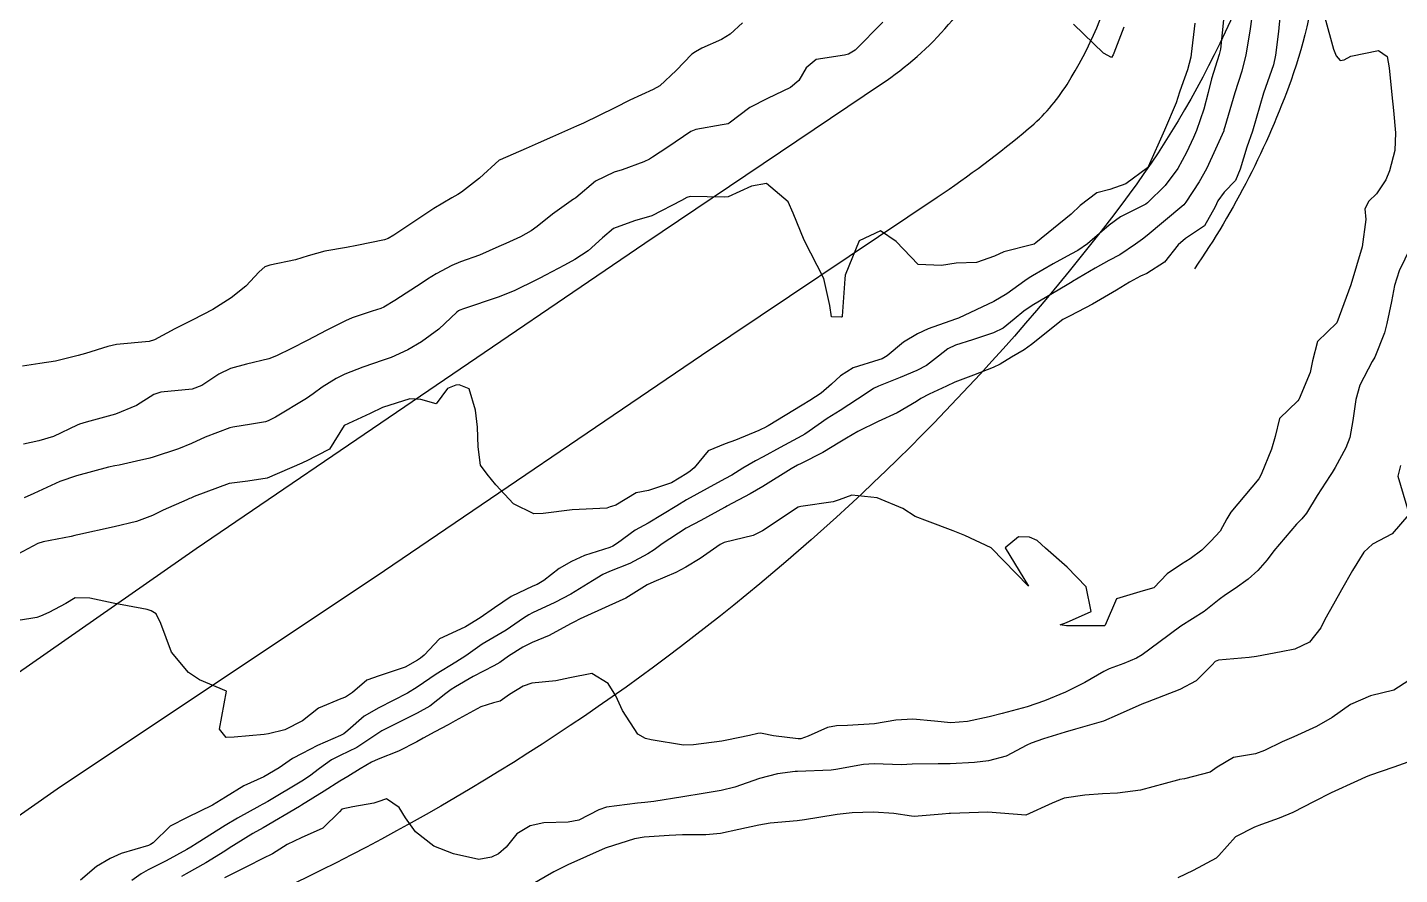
# Model space of a CAD drawing. Header units: metres. Extents: x 298520 to 308411, y 7433745 to 7450750.
# Drawn here: x 305485.1 to 305557.1, y 7436093.1 to 7436137.6 of the extents above; entities that cross this region are included whole.
import ezdxf

# ---------------------------------------------------------------- set-up
doc = ezdxf.new("R2010")
doc.units = ezdxf.units.M
doc.header["$LTSCALE"] = 10
for name, color, linetype in [('Area Verde e Lazer', 94, 'Continuous'), ('Curvas de Nivel 1m', 11, 'Continuous'), ('Curvas de Nivel 5m', 15, 'Continuous'), ('Vias Primárias', 230, 'Continuous')]:
    doc.layers.add(name, color=color, linetype=linetype)

msp = doc.modelspace()

# ---------------------------------------------------------------- linework, layer by layer
at = {"layer": 'Area Verde e Lazer', "elevation": 702.911}
msp.add_lwpolyline([(305681.312, 7436021.574), (305646.354, 7436069.707), (305638.734, 7436079.916), (305629.627, 7436098.108), (305626.73, 7436106.667), (305623.857, 7436116.23), (305602.206, 7436150.709), (305597.029, 7436153.887, -0.108806), (305579.087, 7436171.197, 0.012766), (305553.578, 7436207.531, -0.058601), (305533.573, 7436242.423, 0.048209), (305525.009, 7436258.103, 0.285836), (305510.329, 7436264.62, 0.182715), (305493.202, 7436255.252, 0.370056), (305493.202, 7436248.329, -0.051189), (305508.905, 7436225.696, 0.044989), (305545.819, 7436171.063, -0.231553), (305551.364, 7436147.273, -0.105431), (305542.516, 7436128.289, -0.119716), (305498.915, 7436092.575, 0.030126), (305447.791, 7436064.099, 0.058782), (305430.122, 7436049.638), (305432.69, 7436045.741), (305454.562, 7436013.793)], format="xyb", dxfattribs=at)
at = {"layer": 'Curvas de Nivel 1m', "flags": 128}
for points, elevation in [([(305547.878, 7436138.141), (305547.692, 7436136.426), (305547.632, 7436136.143), (305547.232, 7436134.869), (305547.046, 7436134.149), (305546.815, 7436133.27), (305546.435, 7436132.155), (305546.283, 7436131.792), (305545.911, 7436130.993), (305545.457, 7436130.167), (305544.789, 7436129.277), (305543.875, 7436128.36), (305543.774, 7436128.292), (305543.563, 7436128.193), (305542.448, 7436127.623), (305541.863, 7436127.198), (305540.714, 7436126.221), (305540.207, 7436125.867), (305539.844, 7436125.667), (305538.916, 7436125.165), (305537.827, 7436124.54), (305537.656, 7436124.432), (305537.425, 7436124.264), (305536.494, 7436123.596), (305535.812, 7436123.186), (305533.944, 7436122.308), (305533.802, 7436122.262), (305532.366, 7436121.755), (305531.794, 7436121.485), (305531.075, 7436121.052), (305530.212, 7436120.346), (305529.946, 7436120.182), (305529.78, 7436120.131), (305528.436, 7436119.707), (305527.767, 7436119.288), (305527.288, 7436118.857), (305526.751, 7436118.39), (305526.152, 7436117.993), (305525.746, 7436117.746), (305523.975, 7436116.666), (305523.734, 7436116.553), (305523.651, 7436116.514), (305523.485, 7436116.432), (305522.261, 7436115.909), (305521.722, 7436115.723), (305520.825, 7436115.351), (305520.085, 7436114.466), (305519.879, 7436114.29), (305519.7, 7436114.176), (305518.892, 7436113.679), (305517.691, 7436113.285), (305517.045, 7436113.151), (305515.97, 7436112.517), (305515.758, 7436112.444), (305515.682, 7436112.415), (305515.513, 7436112.354), (305513.68, 7436112.268), (305512.169, 7436112.074), (305511.678, 7436112.058), (305510.604, 7436112.581), (305509.693, 7436113.582), (305509.228, 7436114.127), (305508.884, 7436114.602), (305508.75, 7436115.572), (305508.724, 7436116.605), (305508.619, 7436117.484), (305508.28, 7436118.612), (305507.756, 7436118.823), (305507.578, 7436118.8), (305507.155, 7436118.626), (305506.552, 7436117.825), (305505.747, 7436118.044), (305505.178, 7436118.08), (305503.742, 7436117.625), (305503.092, 7436117.324), (305501.733, 7436116.69), (305500.965, 7436115.447), (305499.704, 7436114.795), (305499.642, 7436114.773), (305499.504, 7436114.713), (305497.695, 7436113.916), (305496.684, 7436113.759), (305495.692, 7436113.644), (305493.856, 7436112.959), (305493.684, 7436112.873), (305493.623, 7436112.851), (305493.469, 7436112.792), (305492.235, 7436112.247), (305491.675, 7436111.974), (305490.833, 7436111.656), (305489.668, 7436111.371), (305487.763, 7436110.958), (305487.664, 7436110.931), (305487.608, 7436110.916), (305487.405, 7436110.863), (305485.949, 7436110.587), (305485.657, 7436110.493), (305484.606, 7436109.938)], 741), ([(305522.626, 7436137.804), (305521.981, 7436137.214), (305521.513, 7436136.919), (305520.489, 7436136.465), (305520.15, 7436136.288), (305519.968, 7436136.154), (305519.137, 7436135.3), (305518.285, 7436134.495), (305517.941, 7436134.308), (305516.707, 7436133.74), (305515.931, 7436133.339), (305514.277, 7436132.545), (305513.921, 7436132.387), (305512.649, 7436131.83), (305511.912, 7436131.498), (305511.279, 7436131.206), (305509.903, 7436130.619), (305509.856, 7436130.591), (305508.832, 7436129.662), (305507.877, 7436128.919), (305507.695, 7436128.802), (305507.382, 7436128.625), (305506.435, 7436128.066), (305505.863, 7436127.688), (305504.34, 7436126.663), (305504.03, 7436126.488), (305503.849, 7436126.43), (305502.399, 7436126.13), (305501.843, 7436126.017), (305500.714, 7436125.827), (305499.836, 7436125.591), (305499.179, 7436125.373), (305497.828, 7436125.087), (305497.569, 7436125), (305497.273, 7436124.746), (305496.578, 7436123.99), (305495.809, 7436123.378), (305494.832, 7436122.775), (305493.797, 7436122.232), (305492.843, 7436121.749), (305491.787, 7436121.177), (305491.506, 7436121.093), (305489.784, 7436120.936), (305489.326, 7436120.837), (305488.164, 7436120.467), (305487.775, 7436120.364), (305486.584, 7436120.058), (305485.769, 7436119.936), (305484.856, 7436119.799)], 744), ([(305529.988, 7436137.842), (305528.535, 7436136.372), (305528.189, 7436136.157), (305527.969, 7436136.111), (305526.485, 7436135.875), (305525.958, 7436135.438), (305525.571, 7436134.783), (305525.143, 7436134.412), (305523.937, 7436133.838), (305523.005, 7436133.366), (305521.924, 7436132.539), (305521.867, 7436132.507), (305521.564, 7436132.454), (305520.179, 7436132.209), (305519.919, 7436132.106), (305518.708, 7436131.285), (305517.905, 7436130.751), (305517.75, 7436130.656), (305517.453, 7436130.505), (305516.316, 7436130.096), (305515.895, 7436129.97), (305514.918, 7436129.504), (305513.874, 7436128.633), (305513.828, 7436128.596), (305513.761, 7436128.551), (305512.663, 7436127.764), (305511.858, 7436127.115), (305511.543, 7436126.886), (305510.971, 7436126.579), (305510.207, 7436126.227), (305509.845, 7436126.064), (305508.82, 7436125.623), (305507.833, 7436125.262), (305507.384, 7436125.07), (305506.556, 7436124.633), (305506.1, 7436124.357), (305505.818, 7436124.169), (305504.385, 7436123.237), (305503.805, 7436122.899), (305503.649, 7436122.827), (305503.199, 7436122.676), (305502.155, 7436122.331), (305501.798, 7436122.183), (305500.812, 7436121.68), (305499.787, 7436121.135), (305498.973, 7436120.722), (305498.171, 7436120.34), (305497.775, 7436120.188), (305496.613, 7436119.909), (305495.767, 7436119.681), (305495.157, 7436119.374), (305494.259, 7436118.782), (305493.751, 7436118.593), (305492.117, 7436118.439), (305491.748, 7436118.308), (305490.831, 7436117.73), (305489.737, 7436117.278), (305488.195, 7436116.853), (305487.84, 7436116.75), (305487.731, 7436116.702), (305486.477, 7436116.117), (305485.718, 7436115.874), (305484.904, 7436115.699)], 743), ([(305546.354, 7436137.791), (305546.161, 7436136.158), (305546.134, 7436135.995), (305545.961, 7436135.343), (305545.643, 7436134.47), (305545.552, 7436134.166), (305545.372, 7436133.604), (305544.762, 7436132.177), (305543.903, 7436130.246), (305543.884, 7436130.209), (305543.871, 7436130.19), (305542.736, 7436129.356), (305541.886, 7436129.065), (305541.207, 7436128.893), (305540.333, 7436128.225), (305539.868, 7436127.773), (305538.009, 7436126.258), (305537.914, 7436126.197), (305537.852, 7436126.176), (305536.329, 7436125.792), (305535.842, 7436125.562), (305534.894, 7436125.237), (305533.836, 7436125.199), (305533.069, 7436125.083), (305531.835, 7436125.129), (305530.676, 7436126.342), (305529.858, 7436126.896), (305528.745, 7436126.367), (305528.01, 7436124.561), (305527.985, 7436124.378), (305527.848, 7436122.424), (305527.843, 7436122.379), (305527.803, 7436122.362), (305527.286, 7436122.385), (305527.211, 7436122.983), (305526.888, 7436124.389), (305525.853, 7436126.4), (305525.276, 7436127.818), (305525.012, 7436128.413), (305523.887, 7436129.383), (305523.088, 7436129.235), (305521.876, 7436128.677), (305521.668, 7436128.66), (305519.876, 7436128.694), (305519.702, 7436128.646), (305519.43, 7436128.477), (305517.865, 7436127.682), (305516.954, 7436127.418), (305515.858, 7436127.02), (305515.272, 7436126.529), (305514.535, 7436125.847), (305513.836, 7436125.394), (305513.287, 7436125.1), (305512.295, 7436124.565), (305511.985, 7436124.404), (305511.82, 7436124.32), (305510.649, 7436123.747), (305509.811, 7436123.41), (305507.988, 7436122.801), (305507.804, 7436122.737), (305507.728, 7436122.697), (305507.643, 7436122.622), (305506.69, 7436121.735), (305505.787, 7436121.066), (305505.061, 7436120.651), (305504.189, 7436120.252), (305503.774, 7436120.105), (305502.704, 7436119.745), (305501.763, 7436119.371), (305501.306, 7436119.149), (305500.578, 7436118.702), (305500.103, 7436118.353), (305499.747, 7436118.094), (305498.129, 7436117.126), (305497.735, 7436116.923), (305497.599, 7436116.876), (305496.867, 7436116.749), (305495.893, 7436116.596), (305495.73, 7436116.556), (305494.431, 7436116.071), (305493.717, 7436115.736), (305493.041, 7436115.469), (305491.706, 7436115.032), (305491.535, 7436114.982), (305490.836, 7436114.819), (305489.924, 7436114.604), (305489.7, 7436114.564), (305489.36, 7436114.496), (305487.695, 7436114.052), (305486.813, 7436113.747), (305485.686, 7436113.219), (305485.455, 7436113.113), (305484.942, 7436112.887)], 742), ([(305550.809, 7436138.102), (305550.744, 7436137.343), (305550.584, 7436136.104), (305550.476, 7436135.594), (305549.943, 7436134.11), (305549.376, 7436132.118), (305549.079, 7436131.287), (305548.731, 7436130.128), (305548.487, 7436129.538), (305547.885, 7436128.914), (305547.553, 7436128.468), (305547.413, 7436128.145), (305546.857, 7436127.156), (305545.856, 7436126.496), (305545.469, 7436126.166), (305544.765, 7436125.25), (305543.83, 7436124.661), (305543.504, 7436124.517), (305542.918, 7436124.199), (305542.247, 7436123.778), (305541.816, 7436123.53), (305540.984, 7436123.046), (305539.805, 7436122.444), (305539.431, 7436122.236), (305537.79, 7436120.939), (305537.391, 7436120.659), (305536.73, 7436120.271), (305536.143, 7436119.911), (305535.775, 7436119.723), (305534.739, 7436119.324), (305533.763, 7436118.95), (305533.325, 7436118.748), (305532.416, 7436118.323), (305531.979, 7436118.099), (305531.749, 7436117.948), (305530.737, 7436117.346), (305529.738, 7436116.895), (305528.679, 7436116.366), (305528.085, 7436116.018), (305527.724, 7436115.811), (305526.837, 7436115.268), (305525.707, 7436114.701), (305525.504, 7436114.605), (305525.181, 7436114.408), (305523.693, 7436113.479), (305523.031, 7436113.095), (305521.799, 7436112.449), (305521.724, 7436112.408), (305521.682, 7436112.382), (305520.439, 7436111.699), (305519.671, 7436111.303), (305518.413, 7436110.489), (305517.987, 7436110.166), (305517.655, 7436109.957), (305516.705, 7436109.452), (305515.64, 7436109.024), (305515.292, 7436108.872), (305514.749, 7436108.533), (305513.626, 7436107.837), (305512.776, 7436107.404), (305511.616, 7436106.869), (305511.422, 7436106.764), (305511.143, 7436106.575), (305510.231, 7436105.956), (305509.598, 7436105.59), (305508.976, 7436105.216), (305508.105, 7436104.612), (305507.579, 7436104.271), (305506.562, 7436103.641), (305505.566, 7436102.971), (305505.055, 7436102.648), (305503.555, 7436101.885), (305502.78, 7436101.448), (305501.927, 7436100.686), (305501.714, 7436100.515), (305501.539, 7436100.429), (305500.329, 7436099.904), (305499.525, 7436099.491), (305499.02, 7436099.218), (305498.318, 7436098.728), (305497.508, 7436098.262), (305496.47, 7436097.784), (305495.497, 7436097.195), (305494.82, 7436096.77), (305493.486, 7436096.133), (305492.609, 7436095.672), (305491.703, 7436094.808), (305491.572, 7436094.709), (305491.471, 7436094.67), (305490.037, 7436094.251), (305489.46, 7436093.988), (305488.74, 7436093.555), (305487.898, 7436092.853)], 739), ([(305553.165, 7436138.078), (305553.622, 7436136.428), (305553.761, 7436136.072), (305553.969, 7436135.821), (305554.18, 7436135.856), (305554.54, 7436136.061), (305555.976, 7436136.346), (305556.429, 7436136.035), (305556.549, 7436135.449), (305556.675, 7436134.033), (305556.77, 7436133.196), (305556.88, 7436132.03), (305556.843, 7436131.102), (305556.562, 7436130.033), (305556.361, 7436129.57), (305555.885, 7436128.826), (305555.478, 7436128.447), (305555.267, 7436128.049), (305555.315, 7436127.496), (305555.118, 7436126.051), (305554.828, 7436125.065), (305554.532, 7436124.059), (305553.803, 7436122.07), (305552.787, 7436121.086), (305552.513, 7436120.083), (305552.395, 7436119.462), (305551.821, 7436118.089), (305551.799, 7436118.043), (305551.752, 7436117.985), (305550.79, 7436117.052), (305550.555, 7436116.102), (305550.377, 7436115.449), (305549.82, 7436114.109), (305549.701, 7436113.882), (305548.238, 7436112.134), (305548.027, 7436111.789), (305547.673, 7436111.146), (305547.185, 7436110.628), (305546.723, 7436110.149), (305546.11, 7436109.702), (305545.652, 7436109.413), (305544.902, 7436108.913), (305544.195, 7436108.182), (305543.631, 7436108.014), (305542.241, 7436107.589), (305541.641, 7436106.21), (305541.628, 7436106.195), (305541.613, 7436106.188), (305539.663, 7436106.179), (305539.612, 7436106.18), (305539.28, 7436106.235), (305539.614, 7436106.358), (305540.91, 7436106.927), (305540.649, 7436108.22), (305539.648, 7436109.25), (305538.521, 7436110.247), (305538.074, 7436110.661), (305537.669, 7436110.83), (305537.093, 7436110.841), (305536.397, 7436110.273), (305537.633, 7436108.26), (305535.663, 7436110.28), (305534.289, 7436110.92), (305533.671, 7436111.164), (305532.329, 7436111.671), (305531.679, 7436111.918), (305531.025, 7436112.337), (305529.688, 7436112.888), (305528.349, 7436113.03), (305527.687, 7436112.796), (305527.378, 7436112.691), (305525.683, 7436112.444), (305525.548, 7436112.402), (305523.67, 7436111.161), (305523.179, 7436110.924), (305521.664, 7436110.546), (305521.591, 7436110.524), (305521.448, 7436110.452), (305520.41, 7436109.704), (305519.645, 7436109.262), (305519.133, 7436108.985), (305517.97, 7436108.495), (305517.631, 7436108.338), (305516.501, 7436107.634), (305515.62, 7436107.229), (305514.104, 7436106.543), (305513.777, 7436106.381), (305513.609, 7436106.284), (305512.484, 7436105.677), (305511.594, 7436105.305), (305511.102, 7436105.064), (305510.352, 7436104.582), (305509.899, 7436104.267), (305509.578, 7436104.086), (305508.496, 7436103.53), (305507.567, 7436102.984), (305507.344, 7436102.844), (305507.066, 7436102.625), (305506.219, 7436101.97), (305505.553, 7436101.601), (305503.704, 7436100.668), (305503.6, 7436100.611), (305503.541, 7436100.572), (305502.402, 7436099.809), (305501.523, 7436099.376), (305501.062, 7436099.152), (305500.428, 7436098.701), (305499.913, 7436098.302), (305499.506, 7436098.032), (305497.731, 7436096.972), (305497.494, 7436096.841), (305497.428, 7436096.806), (305497.314, 7436096.742), (305496.138, 7436096.102), (305495.483, 7436095.719), (305494.017, 7436094.782), (305493.685, 7436094.572), (305493.468, 7436094.446), (305492.393, 7436093.867), (305491.451, 7436093.379), (305491.08, 7436093.182), (305490.592, 7436092.819)], 738), ([(305542.618, 7436137.572), (305542.092, 7436136.209), (305542.063, 7436136.117), (305541.97, 7436135.991), (305541.561, 7436136.214), (305539.988, 7436137.733)], 743), ([(305557.668, 7436126.022), (305557.06, 7436124.802), (305556.827, 7436124.03), (305556.664, 7436123.182), (305556.416, 7436122.034), (305556.29, 7436121.543), (305555.785, 7436120.269), (305555.656, 7436120.042), (305555.009, 7436118.806), (305554.789, 7436118.054), (305554.631, 7436116.946), (305554.487, 7436116.059), (305554.274, 7436115.512), (305553.709, 7436114.48), (305553.552, 7436114.225), (305553.443, 7436114.073), (305552.758, 7436113.014), (305552.204, 7436112.085), (305551.968, 7436111.799), (305551.677, 7436111.521), (305550.487, 7436110.108), (305550.135, 7436109.634), (305549.647, 7436109.078), (305549.142, 7436108.623), (305548.464, 7436108.132), (305547.96, 7436107.806), (305547.627, 7436107.56), (305546.834, 7436106.935), (305545.613, 7436106.16), (305544.466, 7436105.311), (305543.59, 7436104.666), (305543.293, 7436104.487), (305542.627, 7436104.2), (305541.862, 7436103.925), (305541.579, 7436103.787), (305540.585, 7436103.208), (305539.568, 7436102.709), (305538.471, 7436102.246), (305537.56, 7436101.942), (305536.242, 7436101.588), (305535.554, 7436101.406), (305534.422, 7436101.167), (305533.551, 7436101.103), (305532.692, 7436101.178), (305531.553, 7436101.292), (305530.661, 7436101.23), (305529.55, 7436101.046), (305528.125, 7436100.948), (305527.548, 7436100.932), (305527.079, 7436100.853), (305526.06, 7436100.395), (305525.676, 7436100.264), (305525.541, 7436100.256), (305524.251, 7436100.419), (305523.649, 7436100.533), (305523.544, 7436100.548), (305523.431, 7436100.544), (305522.982, 7436100.436), (305521.807, 7436100.18), (305521.538, 7436100.129), (305520.06, 7436099.94), (305519.535, 7436099.929), (305517.826, 7436100.208), (305517.54, 7436100.282), (305517.125, 7436100.504), (305516.32, 7436101.748), (305515.984, 7436102.516), (305515.569, 7436103.155), (305514.721, 7436103.679), (305513.572, 7436103.461), (305512.836, 7436103.291), (305511.569, 7436103.182), (305511.116, 7436103.026), (305510.408, 7436102.582), (305509.912, 7436102.234), (305509.558, 7436102.141), (305508.896, 7436101.939), (305507.549, 7436101.192), (305507.18, 7436100.99), (305506.482, 7436100.631), (305505.878, 7436100.296), (305505.535, 7436100.106), (305504.575, 7436099.607), (305503.521, 7436099.182), (305503.163, 7436099.029), (305502.561, 7436098.68), (305501.922, 7436098.273), (305501.506, 7436098.038), (305500.681, 7436097.519), (305499.494, 7436096.771), (305499.392, 7436096.712), (305497.481, 7436095.592), (305496.94, 7436095.284), (305496.059, 7436094.754), (305495.702, 7436094.525), (305495.467, 7436094.373), (305494.478, 7436093.755), (305493.449, 7436093.182), (305493.196, 7436093.043)], 737), ([(305557.142, 7436114.595), (305556.997, 7436114.027), (305557.557, 7436112.149)], 736), ([(305557.579, 7436112.021), (305556.698, 7436111.004), (305555.667, 7436110.464), (305555.214, 7436110.047), (305554.618, 7436109.086), (305554.047, 7436108.064), (305553.625, 7436107.32), (305553.175, 7436106.517), (305552.955, 7436106.077), (305552.356, 7436105.328), (305551.596, 7436104.956), (305550.884, 7436104.81), (305549.59, 7436104.573), (305549.191, 7436104.522), (305547.587, 7436104.38), (305547.422, 7436104.305), (305547.261, 7436104.143), (305546.42, 7436103.306), (305545.57, 7436102.844), (305543.846, 7436102.186), (305543.562, 7436102.074), (305542.269, 7436101.49), (305541.553, 7436101.177), (305540.085, 7436100.769), (305539.547, 7436100.612), (305538.404, 7436100.251), (305537.763, 7436100.034), (305537.538, 7436099.92), (305536.447, 7436099.353), (305535.525, 7436099.108), (305534.794, 7436099.021), (305533.523, 7436098.952), (305532.887, 7436098.952), (305531.522, 7436098.921), (305530.957, 7436098.9), (305529.522, 7436098.938), (305528.962, 7436098.918), (305527.517, 7436098.654), (305527.279, 7436098.62), (305525.515, 7436098.545), (305525.377, 7436098.54), (305524.46, 7436098.416), (305523.51, 7436098.181), (305522.222, 7436097.726), (305521.504, 7436097.546), (305520.566, 7436097.395), (305519.5, 7436097.218), (305517.967, 7436096.962), (305517.497, 7436096.911), (305517.122, 7436096.878), (305515.494, 7436096.666), (305515.093, 7436096.526), (305514.03, 7436095.996), (305513.483, 7436095.88), (305512.195, 7436095.85), (305511.48, 7436095.697), (305510.784, 7436095.266), (305510.221, 7436094.582), (305509.818, 7436094.228), (305509.457, 7436094.045), (305508.793, 7436093.936), (305507.459, 7436094.218), (305506.43, 7436094.63), (305505.474, 7436095.371), (305504.953, 7436096.114), (305504.611, 7436096.653), (305503.949, 7436097.115), (305503.496, 7436096.956), (305503.282, 7436096.885), (305502.19, 7436096.683), (305501.613, 7436096.567), (305501.49, 7436096.431), (305500.614, 7436095.566), (305499.476, 7436095.058), (305498.735, 7436094.721), (305497.973, 7436094.225), (305497.462, 7436093.982), (305496.643, 7436093.561), (305495.446, 7436092.959)], 736), ([(305557.528, 7436099.031), (305556.783, 7436098.769), (305555.517, 7436098.328), (305555.308, 7436098.251), (305554.878, 7436098.05), (305553.506, 7436097.426), (305552.612, 7436096.969), (305551.496, 7436096.394), (305550.778, 7436096.101), (305549.845, 7436095.757), (305549.486, 7436095.626), (305548.487, 7436095.121), (305547.606, 7436094.139), (305547.538, 7436094.063), (305547.462, 7436094.005), (305546.259, 7436093.348), (305545.451, 7436092.968)], 734)]:
    msp.add_lwpolyline(points, dxfattribs=dict(at, elevation=elevation))
at = {"layer": 'Curvas de Nivel 5m', "flags": 128}
for points, elevation in [([(305549.344, 7436138.12), (305549.232, 7436137.368), (305549.03, 7436136.124), (305548.813, 7436135.274), (305548.452, 7436134.132), (305547.925, 7436132.351), (305547.878, 7436132.185), (305547.866, 7436132.141), (305547.258, 7436130.798), (305546.961, 7436130.149), (305546.585, 7436129.46), (305545.876, 7436128.394), (305545.772, 7436128.264), (305545.673, 7436128.163), (305543.857, 7436126.643), (305543.598, 7436126.45), (305543.245, 7436126.196), (305542.408, 7436125.641), (305541.84, 7436125.334), (305541.115, 7436124.936), (305539.938, 7436124.229), (305539.867, 7436124.185), (305539.822, 7436124.159), (305539.655, 7436124.066), (305537.81, 7436122.97), (305537.382, 7436122.69), (305536.864, 7436122.269), (305536.287, 7436121.786), (305535.796, 7436121.541), (305534.679, 7436121.184), (305533.789, 7436120.892), (305533.393, 7436120.708), (305532.897, 7436120.319), (305532.276, 7436119.824), (305531.771, 7436119.567), (305530.9, 7436119.205), (305529.759, 7436118.755), (305529.487, 7436118.624), (305529.105, 7436118.36), (305527.744, 7436117.472), (305527.067, 7436117.059), (305526.113, 7436116.396), (305525.89, 7436116.239), (305525.729, 7436116.142), (305524.605, 7436115.531), (305523.712, 7436115.05), (305523.306, 7436114.837), (305522.646, 7436114.441), (305522.057, 7436114.089), (305521.697, 7436113.884), (305520.774, 7436113.378), (305519.686, 7436112.795), (305519.181, 7436112.478), (305517.674, 7436111.562), (305516.985, 7436111.192), (305516.059, 7436110.516), (305515.826, 7436110.353), (305515.659, 7436110.288), (305514.332, 7436109.861), (305513.648, 7436109.552), (305513.011, 7436109.188), (305512.194, 7436108.564), (305511.848, 7436108.351), (305511.63, 7436108.258), (305510.495, 7436107.711), (305509.618, 7436107.123), (305508.863, 7436106.601), (305508.089, 7436106.13), (305507.602, 7436105.908), (305506.722, 7436105.502), (305505.917, 7436104.637), (305505.74, 7436104.479), (305505.58, 7436104.376), (305504.933, 7436104.006), (305503.572, 7436103.556), (305502.922, 7436103.324), (305502.167, 7436102.684), (305501.802, 7436102.446), (305501.559, 7436102.346), (305500.388, 7436101.868), (305499.548, 7436101.206), (305498.624, 7436100.724), (305497.763, 7436100.513), (305497.539, 7436100.477), (305495.955, 7436100.337), (305495.536, 7436100.324), (305495.194, 7436100.765), (305495.563, 7436102.76), (305494.14, 7436103.353), (305493.572, 7436103.737), (305492.664, 7436104.799), (305492.115, 7436106.295), (305491.864, 7436106.807), (305491.614, 7436106.967), (305491.397, 7436107.03), (305489.618, 7436107.376), (305488.396, 7436107.624), (305487.621, 7436107.65), (305487.131, 7436107.352), (305486.243, 7436106.874), (305485.796, 7436106.694), (305485.61, 7436106.626), (305485.293, 7436106.568), (305483.607, 7436106.304)], 740), ([(305557.576, 7436103.321), (305556.787, 7436102.812), (305555.568, 7436102.511), (305554.517, 7436102.056), (305553.556, 7436101.375), (305552.732, 7436100.897), (305551.546, 7436100.363), (305550.929, 7436100.099), (305550.004, 7436099.645), (305549.533, 7436099.476), (305548.38, 7436099.282), (305547.522, 7436098.77), (305547.147, 7436098.516), (305545.804, 7436098.157), (305545.548, 7436098.124), (305545.512, 7436098.113), (305545.439, 7436098.088), (305543.507, 7436097.562), (305542.298, 7436097.409), (305541.505, 7436097.369), (305540.587, 7436097.307), (305539.502, 7436097.137), (305538.861, 7436096.885), (305537.493, 7436096.26), (305535.494, 7436096.415), (305533.526, 7436096.342), (305533.493, 7436096.339), (305533.465, 7436096.338), (305533.093, 7436096.314), (305531.632, 7436096.187), (305531.491, 7436096.198), (305530.564, 7436096.339), (305529.494, 7436096.41), (305528.372, 7436096.367), (305527.58, 7436096.29), (305527.491, 7436096.277), (305525.88, 7436096.003), (305525.486, 7436095.957), (305524.073, 7436095.833), (305523.483, 7436095.737), (305522.423, 7436095.497), (305521.476, 7436095.299), (305520.708, 7436095.224), (305519.474, 7436095.22), (305518.771, 7436095.183), (305517.472, 7436095.096), (305516.958, 7436095.018), (305515.463, 7436094.538), (305515.421, 7436094.521), (305513.454, 7436093.653), (305512.719, 7436093.289), (305511.49, 7436092.57)], 735)]:
    msp.add_lwpolyline(points, dxfattribs=dict(at, elevation=elevation))
at = {"layer": 'Vias Primárias'}
for points in [[(305444.565, 7436068.626), (305474.305, 7436088.98), (305486.678, 7436097.627), (305503.847, 7436109.078), (305520.471, 7436120.374), (305532.835, 7436128.657, 0.026859), (305537.63, 7436132.257, 0.078302), (305539.644, 7436134.569, 0.076924), (305542.298, 7436140.725, 0.166768), (305541.741, 7436147.941, 0.047778), (305539.13, 7436152.686), (305521.614, 7436178.12), (305513.429, 7436190.374), (305483.208, 7436234.181)], [(305507.534, 7436220.086), (305539.2, 7436173.274), (305545.688, 7436162.969), (305550.726, 7436153.048, -0.0721), (305552.469, 7436147.891, -0.132649), (305551.395, 7436134.789, -0.064008), (305546.332, 7436124.905, -2.950713)]]:
    msp.add_lwpolyline(points, format="xyb", dxfattribs=at)
at = {"layer": 'Vias Primárias', "elevation": 739.231}
msp.add_lwpolyline([(305389.6, 7436109.405), (305393.242, 7436107.694), (305399.159, 7436100.763), (305409.147, 7436086.525, 0.187701), (305416.595, 7436081.561, 0.095159), (305429.65, 7436081.207), (305445.426, 7436084.103), (305458.255, 7436087.355), (305462.873, 7436089.433), (305474.039, 7436096.337), (305493.965, 7436110.228), (305517.496, 7436126.252), (305529.916, 7436134.596, 0.133999), (305536, 7436141.633, 0.349791), (305534.11, 7436149.835, 0.219959), (305529.874, 7436150.864, 0.096473), (305526.964, 7436149.677), (305511.479, 7436140.186)], format="xyb", dxfattribs=at)

doc.saveas('drawing.dxf')
